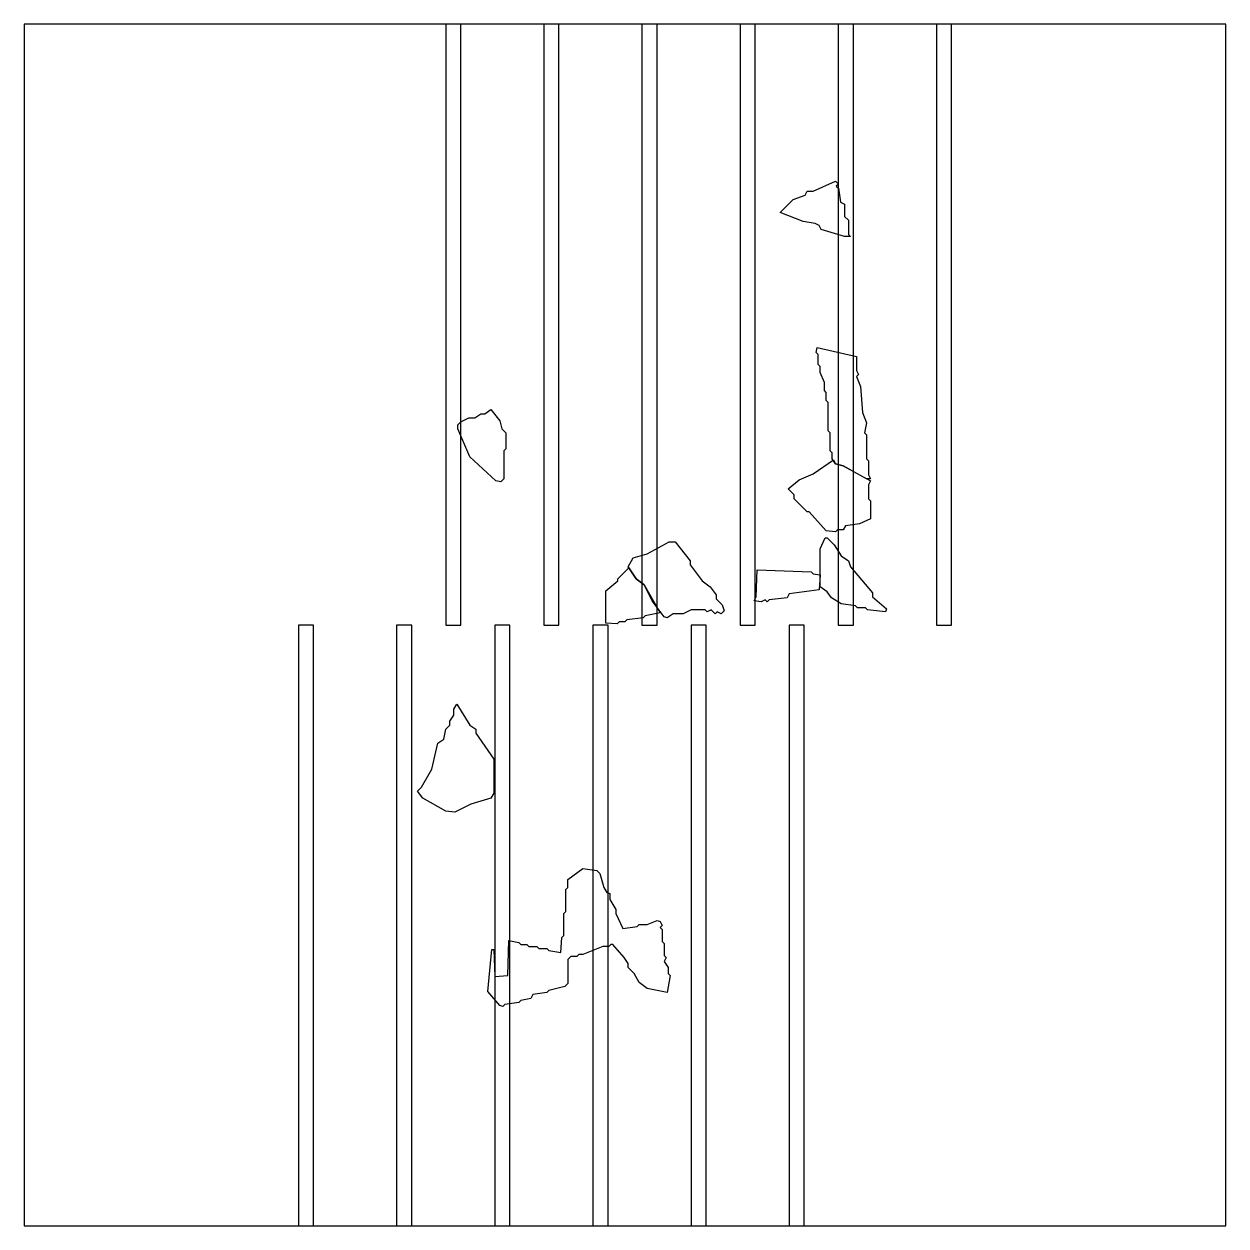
# Model space of a CAD drawing. Header units: millimetres. Extents: x 0 to 283, y 0 to 283.
import ezdxf

# ---------------------------------------------------------------- set-up
doc = ezdxf.new("R2010")
doc.units = ezdxf.units.MM
for name, color, linetype in [('CUT_OUTLINE', 5, 'Continuous'), ('CUT_SLOT', 1, 'Continuous'), ('ENG_D', 3, 'Continuous'), ('ENG_K', 2, 'Continuous'), ('ENG_L', 4, 'Continuous')]:
    doc.layers.add(name, color=color, linetype=linetype)

msp = doc.modelspace()

# ---------------------------------------------------------------- linework, layer by layer
at = {"layer": 'CUT_OUTLINE'}
msp.add_lwpolyline([(0, 0), (282.84, 0), (282.84, 282.84), (0, 282.84), (0, 0)], close=True, dxfattribs=at)
at = {"layer": 'CUT_SLOT'}
for points in [[(99.22, 141.42), (102.79, 141.42), (102.79, 282.84), (99.22, 282.84), (99.22, 141.42)], [(122.32, 141.42), (125.88, 141.42), (125.88, 282.84), (122.32, 282.84), (122.32, 141.42)], [(145.41, 141.42), (148.98, 141.42), (148.98, 282.84), (145.41, 282.84), (145.41, 141.42)], [(168.51, 141.42), (172.07, 141.42), (172.07, 282.84), (168.51, 282.84), (168.51, 141.42)], [(191.6, 141.42), (195.16, 141.42), (195.16, 282.84), (191.6, 282.84), (191.6, 141.42)], [(214.69, 141.42), (218.26, 141.42), (218.26, 282.84), (214.69, 282.84), (214.69, 141.42)], [(64.58, 0), (68.15, 0), (68.15, 141.42), (64.58, 141.42), (64.58, 0)], [(87.68, 0), (91.24, 0), (91.24, 141.42), (87.68, 141.42), (87.68, 0)], [(110.77, 0), (114.34, 0), (114.34, 141.42), (110.77, 141.42), (110.77, 0)], [(133.87, 0), (137.43, 0), (137.43, 141.42), (133.87, 141.42), (133.87, 0)], [(156.96, 0), (160.52, 0), (160.52, 141.42), (156.96, 141.42), (156.96, 0)], [(180.05, 0), (183.62, 0), (183.62, 141.42), (180.05, 141.42), (180.05, 0)]]:
    msp.add_lwpolyline(points, close=True, dxfattribs=at)
at = {"layer": 'ENG_D'}
for points in [[(193.04, 232.87), (187.62, 234.52), (187.15, 235.47), (186.2, 235.94), (183.38, 236.41), (177.96, 238.53), (181.02, 241.59), (183.85, 242.54), (184.32, 243.48), (185.73, 243.48), (190.92, 245.84), (191.63, 245.13), (191.15, 244.66), (191.63, 244.19), (192.1, 240.89), (193.04, 240.42), (193.04, 237.59), (193.98, 236.65), (193.98, 233.35), (194.45, 232.87), (193.04, 232.87)], [(192.8, 178.9), (190.92, 179.37), (190.21, 180.55), (190.21, 181.96), (189.74, 182.43), (189.74, 186.68), (189.27, 187.15), (189.27, 193.75), (188.8, 194.22), (188.8, 196.1), (188.33, 196.58), (188.33, 198.46), (187.38, 200.82), (187.38, 202.23), (186.91, 202.7), (186.91, 205.06), (186.44, 205.53), (186.68, 206.71), (195.87, 204.59), (195.87, 201.29), (196.34, 200.35), (195.87, 199.88), (196.81, 197.52), (197.28, 191.39), (198.23, 189.03), (197.75, 186.68), (198.23, 186.2), (198.23, 180.55), (198.7, 180.08), (198.7, 176.78), (199.17, 175.83), (198.23, 175.83), (192.8, 178.9)], [(104.89, 181.02), (102.06, 187.62), (102.06, 188.56), (102.77, 189.27), (104.65, 190.21), (106.07, 190.21), (107.48, 191.15), (108.42, 191.15), (109.84, 192.1), (111.96, 189.5), (112.43, 187.62), (113.37, 186.68), (113.37, 182.9), (112.9, 182.43), (112.9, 175.83), (112.19, 175.13), (111.02, 175.36), (104.89, 181.02)], [(197.99, 145.43), (196.1, 145.43), (195.63, 145.9), (192.33, 146.37), (189.98, 147.79), (189.03, 149.2), (187.38, 150.38), (187.38, 159.33), (188.56, 161.93), (189.03, 161.93), (190.68, 160.28), (192.33, 157.68), (193.98, 156.51), (194.45, 155.09), (199.64, 148.96), (199.64, 148.02), (202.94, 145.19), (202.7, 144.49), (198.46, 144.96), (197.99, 145.43)], [(147.79, 147.08), (145.9, 150.85), (144.01, 152.26), (142.13, 155.09), (143.31, 157.21), (146.61, 158.16), (151.79, 160.98), (153.21, 160.98), (156.74, 156.51), (156.74, 155.56), (159.57, 151.79), (161.46, 150.38), (162.87, 148.49), (162.87, 147.55), (164.28, 146.14), (164.76, 144.72), (164.05, 144.01), (163.11, 144.49), (162.63, 144.01), (161.69, 144.96), (160.75, 144.49), (160.28, 144.96), (156.98, 144.96), (155.09, 144.01), (152.74, 144.01), (151.32, 143.07), (150.61, 143.31), (147.79, 147.08)], [(109.13, 55.15), (110.07, 65.05), (110.54, 65.05), (110.78, 58.69), (113.84, 58.93), (114.08, 67.18), (116.44, 66.7), (116.91, 66.23), (118.32, 66.23), (118.79, 65.76), (120.68, 65.76), (121.15, 65.29), (123.04, 65.29), (123.51, 64.82), (126.34, 64.35), (126.57, 67.88), (127.04, 68.35), (127.04, 73.54), (127.51, 74.01), (127.51, 79.2), (127.99, 79.67), (127.99, 81.55), (131.52, 84.15), (134.82, 83.67), (135.53, 82.97), (136.47, 79.67), (137.18, 78.49), (137.89, 78.25), (137.89, 76.84), (139.3, 74.48), (139.3, 73.54), (140.95, 70), (144.25, 70.47), (144.72, 70.95), (146.61, 70.95), (148.96, 71.89), (149.67, 71.65), (150.14, 70.71), (149.67, 70.24), (150.14, 69.77), (150.14, 66.94), (150.61, 66.47), (150.61, 63.64), (151.09, 63.17), (150.61, 62.23), (151.56, 60.81), (151.56, 59.4), (152.03, 58.93), (151.32, 54.92), (146.61, 55.86), (144.72, 57.28), (143.54, 59.4), (142.13, 60.81), (142.13, 61.75), (141.19, 63.17), (138.59, 66.23), (138.12, 66.23), (137.65, 65.76), (136.24, 65.76), (131.52, 63.88), (130.58, 63.88), (130.11, 63.4), (128.69, 63.4), (127.99, 62.7), (127.99, 57.04), (127.28, 56.33), (123.51, 55.39), (123.04, 54.92), (119.74, 54.45), (119.27, 53.5), (116.91, 53.03), (116.44, 52.56), (113.14, 52.09), (112.67, 51.62), (111.96, 51.85), (109.13, 55.15)]]:
    msp.add_lwpolyline(points, close=True, dxfattribs=at)
at = {"layer": 'ENG_K'}
msp.add_lwpolyline([(171.83, 147.08), (172.3, 148.02), (172.53, 154.38), (185.26, 153.91), (185.73, 153.44), (187.38, 153.21), (187.15, 149.67), (180.08, 148.73), (179.61, 147.79), (175.36, 147.31), (174.89, 146.84), (174.42, 147.31), (173.48, 146.84), (171.83, 147.08)], close=True, dxfattribs=at)
at = {"layer": 'ENG_L'}
for points in [[(188.8, 163.58), (184.79, 168.06), (184.32, 168.06), (181.26, 171.12), (181.26, 172.06), (179.84, 173.48), (182.43, 175.6), (185.73, 177.01), (190.45, 180.31), (190.92, 179.37), (192.8, 178.9), (199.17, 175.36), (198.7, 174.42), (198.7, 171.12), (199.17, 170.65), (199.17, 166.41), (196.58, 165.23), (193.28, 164.76), (192.8, 163.81), (191.39, 163.81), (190.92, 163.34), (188.8, 163.58)], [(136.94, 141.89), (136.94, 149.44), (139.77, 151.79), (139.77, 152.26), (142.36, 154.86), (144.01, 152.26), (145.9, 150.85), (149.67, 144.25), (146.14, 143.54), (145.66, 143.07), (141.89, 142.6), (141.42, 142.13), (140.01, 142.13), (139.54, 141.66), (136.94, 141.89)], [(99.23, 97.58), (93.81, 100.64), (92.63, 102.29), (93.57, 103.24), (95.93, 107.48), (97.35, 113.61), (98.76, 114.55), (99.23, 116.91), (100.17, 117.85), (100.17, 118.79), (101.12, 120.21), (101.12, 121.62), (101.82, 122.8), (104.89, 117.85), (106.3, 116.91), (106.3, 115.97), (110.54, 109.84), (110.54, 101.82), (109.84, 100.64), (105.12, 99.23), (101.35, 97.35), (99.23, 97.58)]]:
    msp.add_lwpolyline(points, close=True, dxfattribs=at)

doc.saveas('drawing.dxf')
